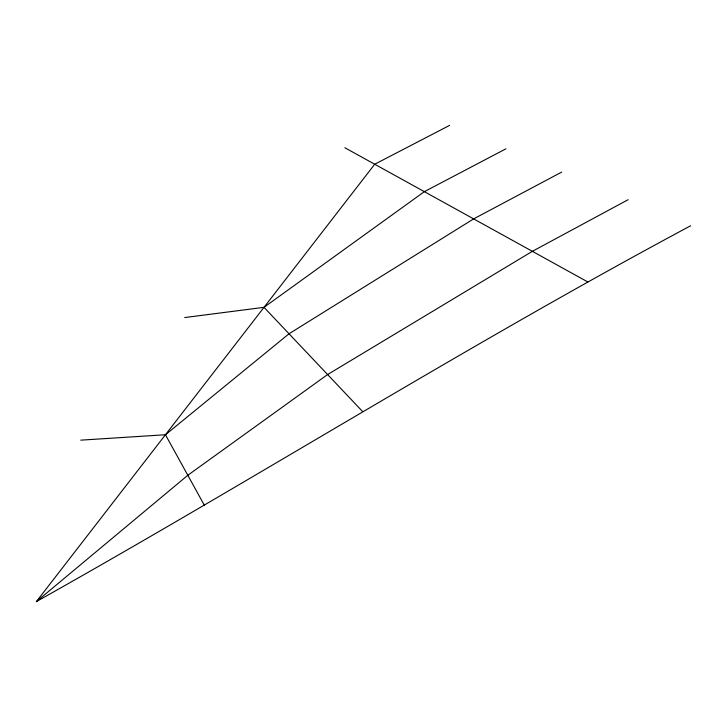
<?xml version="1.0" encoding="UTF-8"?>
<svg xmlns="http://www.w3.org/2000/svg" width="727" height="727" viewBox="0 0 727 727"><rect width="100%" height="100%" fill="white"/><g stroke="black" fill="none" stroke-linecap="round" stroke-linejoin="round"><path stroke-width="1.09" d="M690.65 225.761C468.779 344.434 255.686 478.484 36.35 601.629L374.714 164.238L449.622 125.371M36.35 601.629L187.811 475.276L327.604 374.55L532.364 251.324L628.11 199.707M80.77 440.153L165.456 434.746L289.019 333.775L473.65 218.882L561.744 172.063M184.731 317.554L264.01 307.339L424.35 191.655L505.919 148.817M344.862 147.745L587.807 281.949M264.01 307.339L362.482 411.418M165.456 434.746L204.505 505.538"/></g></svg>
